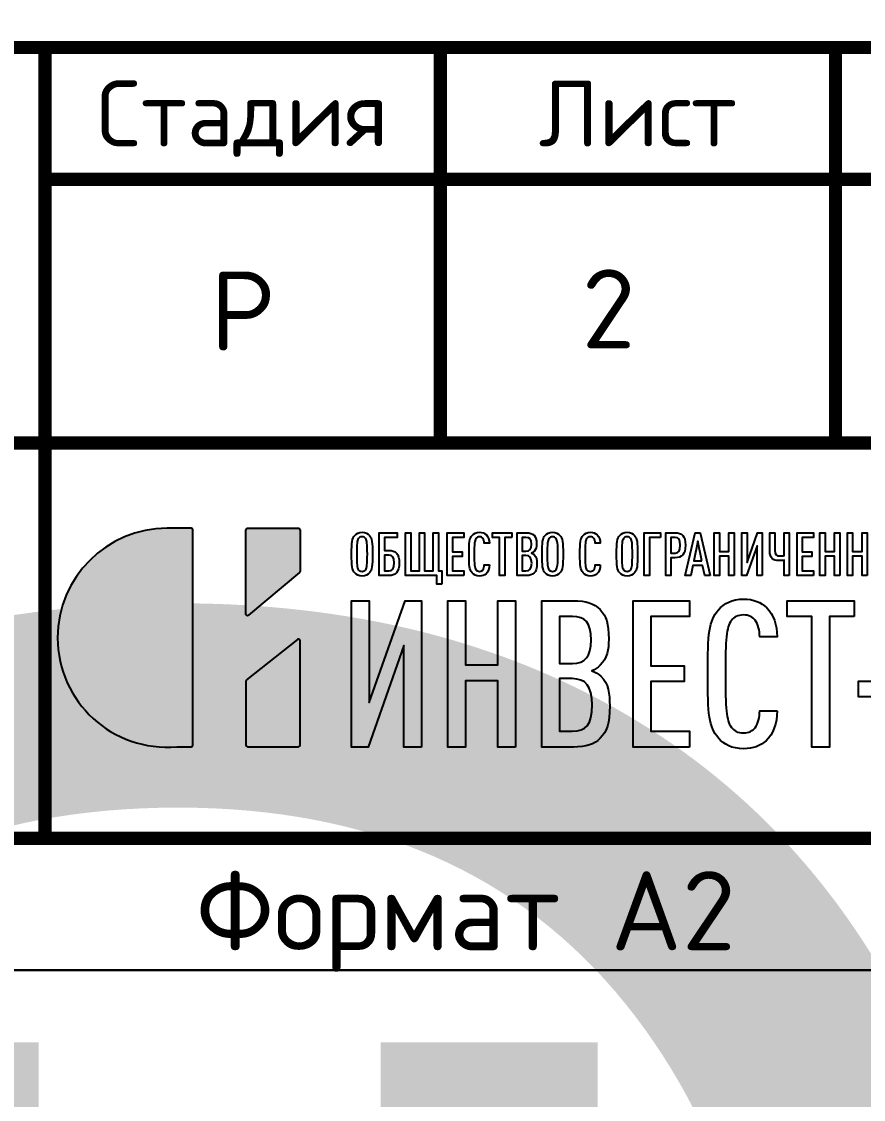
# Model space of a CAD drawing. Header units: millimetres. Extents: x -112426 to 8831, y 1218 to 38707.
# Drawn here: x 2103.83 to 2135.78, y 1396.26 to 1437.14 of the extents above; entities that cross this region are included whole.
import ezdxf
from ezdxf.enums import TextEntityAlignment as Align

# ---------------------------------------------------------------- set-up
doc = ezdxf.new("R2018")
doc.units = ezdxf.units.MM
doc.layers.add('layer 1', color=7, linetype='Continuous')
doc.layers.add('Размеры на чертеже', color=250, linetype='Continuous', lineweight=25)
doc.styles.add('-ISOCPEUR-', font='isocpeur.ttf')
doc.styles.get("Standard").update_dxf_attribs({"font": 'arial.ttf'})

# ---------------------------------------------------------------- blocks, each defined once
blk = doc.blocks.new('Лого')
h = blk.add_hatch(color=151)
h.set_gradient(color1=(158, 191, 227), color2=(46, 54, 92), tint=1, name='HEMISPHERICAL')
edge = h.paths.add_edge_path()
edge.add_spline(control_points=[(0.349, 0.4943), (-0.1909, 0.4468), (-0.6571, 0.8707), (-0.6571, 1.4146), (-0.6571, 1.4146), (-0.6571, 1.9249), (-0.2434, 2.3386), (0.2669, 2.3386), (0.2669, 2.3386), (0.2669, 2.3386), (0.4714, 2.3386), (0.4714, 2.3386), (0.4714, 2.3386), (0.4787, 2.3386), (0.4846, 2.3327), (0.4846, 2.3254), (0.4846, 2.3254), (0.4846, 2.3254), (0.4846, 0.5075), (0.4846, 0.5075), (0.4846, 0.5075), (0.4846, 0.5003), (0.4787, 0.4943), (0.4714, 0.4943), (0.4714, 0.4943), (0.4714, 0.4943), (0.3502, 0.4943), (0.3502, 0.4943), (0.3502, 0.4943), (0.3497, 0.4943), (0.3494, 0.4943), (0.349, 0.4943)], knot_values=[0, 0, 0, 0, 0.111111, 0.111111, 0.111111, 0.111121, 0.222222, 0.222222, 0.222222, 0.222232, 0.333333, 0.333333, 0.333333, 0.333344, 0.444444, 0.444444, 0.444444, 0.444455, 0.555556, 0.555556, 0.555556, 0.555566, 0.666667, 0.666667, 0.666667, 0.666677, 0.777778, 0.777778, 0.777778, 0.777788, 1, 1, 1, 1], degree=3, periodic=0)
edge = h.paths.add_edge_path()
edge.add_spline(control_points=[(0.9551, 1.604), (0.9551, 1.604), (1.3853, 1.966), (1.3853, 1.966), (1.3853, 1.966), (1.3884, 1.9686), (1.39, 1.972), (1.39, 1.9761), (1.39, 1.9761), (1.39, 1.9761), (1.39, 2.3254), (1.39, 2.3254), (1.39, 2.3254), (1.39, 2.3327), (1.3841, 2.3386), (1.3768, 2.3386), (1.3768, 2.3386), (1.3768, 2.3386), (0.9466, 2.3386), (0.9466, 2.3386), (0.9466, 2.3386), (0.9393, 2.3386), (0.9334, 2.3327), (0.9334, 2.3254), (0.9334, 2.3254), (0.9334, 2.3254), (0.9334, 1.6141), (0.9334, 1.6141), (0.9334, 1.6141), (0.9334, 1.6089), (0.9363, 1.6044), (0.941, 1.6021), (0.941, 1.6021), (0.9458, 1.5999), (0.9511, 1.6006), (0.9551, 1.604)], knot_values=[0, 0, 0, 0, 0.1, 0.1, 0.1, 0.10001, 0.2, 0.2, 0.2, 0.20001, 0.3, 0.3, 0.3, 0.30001, 0.4, 0.4, 0.4, 0.40001, 0.5, 0.5, 0.5, 0.50001, 0.6, 0.6, 0.6, 0.60001, 0.7, 0.7, 0.7, 0.70001, 0.8, 0.8, 0.8, 0.80001, 1, 1, 1, 1], degree=3, periodic=0)
edge = h.paths.add_edge_path()
edge.add_spline(control_points=[(0.9384, 1.0593), (0.9384, 1.0593), (1.3686, 1.4007), (1.3686, 1.4007), (1.3686, 1.4007), (1.3727, 1.4039), (1.3779, 1.4045), (1.3826, 1.4023), (1.3826, 1.4023), (1.3873, 1.4), (1.39, 1.3956), (1.39, 1.3904), (1.39, 1.3904), (1.39, 1.3904), (1.39, 0.5075), (1.39, 0.5075), (1.39, 0.5075), (1.39, 0.5003), (1.3841, 0.4943), (1.3768, 0.4943), (1.3768, 0.4943), (1.3768, 0.4943), (0.9466, 0.4943), (0.9466, 0.4943), (0.9466, 0.4943), (0.9393, 0.4943), (0.9334, 0.5003), (0.9334, 0.5075), (0.9334, 0.5075), (0.9334, 0.5075), (0.9334, 1.049), (0.9334, 1.049), (0.9334, 1.049), (0.9334, 1.0531), (0.9351, 1.0567), (0.9384, 1.0593)], knot_values=[0, 0, 0, 0, 0.1, 0.1, 0.1, 0.10001, 0.2, 0.2, 0.2, 0.20001, 0.3, 0.3, 0.3, 0.30001, 0.4, 0.4, 0.4, 0.40001, 0.5, 0.5, 0.5, 0.50001, 0.6, 0.6, 0.6, 0.60001, 0.7, 0.7, 0.7, 0.70001, 0.8, 0.8, 0.8, 0.80001, 1, 1, 1, 1], degree=3, periodic=0)
at = {"layer": 'layer 1', "color": 159}
for points, knots in [([(0.349, 0.4943), (-0.1909, 0.4468), (-0.6571, 0.8707), (-0.6571, 1.4146), (-0.6571, 1.4146), (-0.6571, 1.9249), (-0.2434, 2.3386), (0.2669, 2.3386), (0.2669, 2.3386), (0.2669, 2.3386), (0.4714, 2.3386), (0.4714, 2.3386), (0.4714, 2.3386), (0.4787, 2.3386), (0.4846, 2.3327), (0.4846, 2.3254), (0.4846, 2.3254), (0.4846, 2.3254), (0.4846, 0.5075), (0.4846, 0.5075), (0.4846, 0.5075), (0.4846, 0.5003), (0.4787, 0.4943), (0.4714, 0.4943), (0.4714, 0.4943), (0.4714, 0.4943), (0.3502, 0.4943), (0.3502, 0.4943), (0.3502, 0.4943), (0.3497, 0.4943), (0.3494, 0.4943), (0.349, 0.4943)], [0, 0, 0, 0, 0.111111, 0.111111, 0.111111, 0.111111, 0.222222, 0.222222, 0.222222, 0.222222, 0.333333, 0.333333, 0.333333, 0.333333, 0.444444, 0.444444, 0.444444, 0.444444, 0.555556, 0.555556, 0.555556, 0.555556, 0.666667, 0.666667, 0.666667, 0.666667, 0.777778, 0.777778, 0.777778, 0.777778, 1, 1, 1, 1]), ([(0.9551, 1.604), (0.9551, 1.604), (1.3853, 1.966), (1.3853, 1.966), (1.3853, 1.966), (1.3884, 1.9686), (1.39, 1.972), (1.39, 1.9761), (1.39, 1.9761), (1.39, 1.9761), (1.39, 2.3254), (1.39, 2.3254), (1.39, 2.3254), (1.39, 2.3327), (1.3841, 2.3386), (1.3768, 2.3386), (1.3768, 2.3386), (1.3768, 2.3386), (0.9466, 2.3386), (0.9466, 2.3386), (0.9466, 2.3386), (0.9393, 2.3386), (0.9334, 2.3327), (0.9334, 2.3254), (0.9334, 2.3254), (0.9334, 2.3254), (0.9334, 1.6141), (0.9334, 1.6141), (0.9334, 1.6141), (0.9334, 1.6089), (0.9363, 1.6044), (0.941, 1.6021), (0.941, 1.6021), (0.9458, 1.5999), (0.9511, 1.6006), (0.9551, 1.604)], [0, 0, 0, 0, 0.1, 0.1, 0.1, 0.1, 0.2, 0.2, 0.2, 0.2, 0.3, 0.3, 0.3, 0.3, 0.4, 0.4, 0.4, 0.4, 0.5, 0.5, 0.5, 0.5, 0.6, 0.6, 0.6, 0.6, 0.7, 0.7, 0.7, 0.7, 0.8, 0.8, 0.8, 0.8, 1, 1, 1, 1]), ([(2.0023, 2.1207), (2.0023, 2.2208), (1.9992, 2.2533), (1.9759, 2.2792), (1.9759, 2.2792), (1.9616, 2.2949), (1.9423, 2.3056), (1.9139, 2.3056), (1.9139, 2.3056), (1.8854, 2.3056), (1.8661, 2.2949), (1.8519, 2.2792), (1.8519, 2.2792), (1.8286, 2.2533), (1.8255, 2.2208), (1.8255, 2.1207), (1.8255, 2.1207), (1.8255, 2.0206), (1.8286, 1.9881), (1.8519, 1.9622), (1.8519, 1.9622), (1.8661, 1.9465), (1.8854, 1.9358), (1.9139, 1.9358), (1.9139, 1.9358), (1.9423, 1.9358), (1.9616, 1.9465), (1.9759, 1.9622), (1.9759, 1.9622), (1.9992, 1.9881), (2.0023, 2.0206), (2.0023, 2.1207)], [0, 0, 0, 0, 0.111111, 0.111111, 0.111111, 0.111111, 0.222222, 0.222222, 0.222222, 0.222222, 0.333333, 0.333333, 0.333333, 0.333333, 0.444444, 0.444444, 0.444444, 0.444444, 0.555556, 0.555556, 0.555556, 0.555556, 0.666667, 0.666667, 0.666667, 0.666667, 0.777778, 0.777778, 0.777778, 0.777778, 1, 1, 1, 1]), ([(2.2278, 2.046), (2.2278, 2.1263), (2.1958, 2.1522), (2.1409, 2.1522), (2.1409, 2.1522), (2.1409, 2.1522), (2.1023, 2.1522), (2.1023, 2.1522), (2.1023, 2.1522), (2.1023, 2.1522), (2.1023, 2.2624), (2.1023, 2.2624), (2.1023, 2.2624), (2.1023, 2.2624), (2.2115, 2.2624), (2.2115, 2.2624), (2.2115, 2.2624), (2.2115, 2.2624), (2.2115, 2.3015), (2.2115, 2.3015), (2.2115, 2.3015), (2.2115, 2.3015), (2.0586, 2.3015), (2.0586, 2.3015), (2.0586, 2.3015), (2.0586, 2.3015), (2.0586, 1.9399), (2.0586, 1.9399), (2.0586, 1.9399), (2.0586, 1.9399), (2.1409, 1.9399), (2.1409, 1.9399), (2.1409, 1.9399), (2.1953, 1.9399), (2.2278, 1.9663), (2.2278, 2.046)], [0, 0, 0, 0, 0.1, 0.1, 0.1, 0.1, 0.2, 0.2, 0.2, 0.2, 0.3, 0.3, 0.3, 0.3, 0.4, 0.4, 0.4, 0.4, 0.5, 0.5, 0.5, 0.5, 0.6, 0.6, 0.6, 0.6, 0.7, 0.7, 0.7, 0.7, 0.8, 0.8, 0.8, 0.8, 1, 1, 1, 1]), ([(2.5874, 1.8678), (2.5874, 1.8678), (2.5874, 1.979), (2.5874, 1.979), (2.5874, 1.979), (2.5874, 1.979), (2.5589, 1.979), (2.5589, 1.979), (2.5589, 1.979), (2.5589, 1.979), (2.5589, 2.3015), (2.5589, 2.3015), (2.5589, 2.3015), (2.5589, 2.3015), (2.5153, 2.3015), (2.5153, 2.3015), (2.5153, 2.3015), (2.5153, 2.3015), (2.5153, 1.979), (2.5153, 1.979), (2.5153, 1.979), (2.5153, 1.979), (2.4421, 1.979), (2.4421, 1.979), (2.4421, 1.979), (2.4421, 1.979), (2.4421, 2.3015), (2.4421, 2.3015), (2.4421, 2.3015), (2.4421, 2.3015), (2.3984, 2.3015), (2.3984, 2.3015), (2.3984, 2.3015), (2.3984, 2.3015), (2.3984, 1.979), (2.3984, 1.979), (2.3984, 1.979), (2.3984, 1.979), (2.3253, 1.979), (2.3253, 1.979), (2.3253, 1.979), (2.3253, 1.979), (2.3253, 2.3015), (2.3253, 2.3015), (2.3253, 2.3015), (2.3253, 2.3015), (2.2816, 2.3015), (2.2816, 2.3015), (2.2816, 2.3015), (2.2816, 2.3015), (2.2816, 1.9399), (2.2816, 1.9399), (2.2816, 1.9399), (2.2816, 1.9399), (2.5457, 1.9399), (2.5457, 1.9399), (2.5457, 1.9399), (2.5457, 1.9399), (2.5457, 1.8678), (2.5457, 1.8678), (2.5457, 1.8678), (2.5457, 1.8678), (2.5874, 1.8678), (2.5874, 1.8678)], [0, 0, 0, 0, 0.058824, 0.058824, 0.058824, 0.058824, 0.117647, 0.117647, 0.117647, 0.117647, 0.176471, 0.176471, 0.176471, 0.176471, 0.235294, 0.235294, 0.235294, 0.235294, 0.294118, 0.294118, 0.294118, 0.294118, 0.352941, 0.352941, 0.352941, 0.352941, 0.411765, 0.411765, 0.411765, 0.411765, 0.470588, 0.470588, 0.470588, 0.470588, 0.529412, 0.529412, 0.529412, 0.529412, 0.588235, 0.588235, 0.588235, 0.588235, 0.647059, 0.647059, 0.647059, 0.647059, 0.705882, 0.705882, 0.705882, 0.705882, 0.764706, 0.764706, 0.764706, 0.764706, 0.823529, 0.823529, 0.823529, 0.823529, 0.882353, 0.882353, 0.882353, 0.882353, 1, 1, 1, 1]), ([(2.7733, 1.9399), (2.7733, 1.9399), (2.7733, 1.979), (2.7733, 1.979), (2.7733, 1.979), (2.7733, 1.979), (2.6773, 1.979), (2.6773, 1.979), (2.6773, 1.979), (2.6773, 1.979), (2.6773, 2.1019), (2.6773, 2.1019), (2.6773, 2.1019), (2.6773, 2.1019), (2.7601, 2.1019), (2.7601, 2.1019), (2.7601, 2.1019), (2.7601, 2.1019), (2.7601, 2.141), (2.7601, 2.141), (2.7601, 2.141), (2.7601, 2.141), (2.6773, 2.141), (2.6773, 2.141), (2.6773, 2.141), (2.6773, 2.141), (2.6773, 2.2624), (2.6773, 2.2624), (2.6773, 2.2624), (2.6773, 2.2624), (2.7733, 2.2624), (2.7733, 2.2624), (2.7733, 2.2624), (2.7733, 2.2624), (2.7733, 2.3015), (2.7733, 2.3015), (2.7733, 2.3015), (2.7733, 2.3015), (2.6336, 2.3015), (2.6336, 2.3015), (2.6336, 2.3015), (2.6336, 2.3015), (2.6336, 1.9399), (2.6336, 1.9399), (2.6336, 1.9399), (2.6336, 1.9399), (2.7733, 1.9399), (2.7733, 1.9399)], [0, 0, 0, 0, 0.076923, 0.076923, 0.076923, 0.076923, 0.153846, 0.153846, 0.153846, 0.153846, 0.230769, 0.230769, 0.230769, 0.230769, 0.307692, 0.307692, 0.307692, 0.307692, 0.384615, 0.384615, 0.384615, 0.384615, 0.461538, 0.461538, 0.461538, 0.461538, 0.538462, 0.538462, 0.538462, 0.538462, 0.615385, 0.615385, 0.615385, 0.615385, 0.692308, 0.692308, 0.692308, 0.692308, 0.769231, 0.769231, 0.769231, 0.769231, 0.846154, 0.846154, 0.846154, 0.846154, 1, 1, 1, 1]), ([(2.9897, 2.0293), (2.9897, 2.0293), (2.9465, 2.0293), (2.9465, 2.0293), (2.9465, 2.0293), (2.946, 2.014), (2.9429, 1.9983), (2.9348, 1.9876), (2.9348, 1.9876), (2.9292, 1.9805), (2.9201, 1.9749), (2.9064, 1.9749), (2.9064, 1.9749), (2.8921, 1.9749), (2.8825, 1.9805), (2.8764, 1.9886), (2.8764, 1.9886), (2.8637, 2.0059), (2.8617, 2.0349), (2.8617, 2.1207), (2.8617, 2.1207), (2.8617, 2.2065), (2.8637, 2.2355), (2.8764, 2.2528), (2.8764, 2.2528), (2.8825, 2.2609), (2.8921, 2.2665), (2.9064, 2.2665), (2.9064, 2.2665), (2.9201, 2.2665), (2.9292, 2.2609), (2.9348, 2.2538), (2.9348, 2.2538), (2.9434, 2.2431), (2.946, 2.2279), (2.9465, 2.2126), (2.9465, 2.2126), (2.9465, 2.2126), (2.9897, 2.2126), (2.9897, 2.2126), (2.9897, 2.2126), (2.9891, 2.2421), (2.9805, 2.268), (2.9638, 2.2843), (2.9638, 2.2843), (2.9495, 2.298), (2.9318, 2.3056), (2.9064, 2.3056), (2.9064, 2.3056), (2.8779, 2.3056), (2.8581, 2.2949), (2.8444, 2.2792), (2.8444, 2.2792), (2.8205, 2.2517), (2.818, 2.2208), (2.818, 2.1207), (2.818, 2.1207), (2.818, 2.0206), (2.8205, 1.9897), (2.8444, 1.9622), (2.8444, 1.9622), (2.8581, 1.9465), (2.8779, 1.9358), (2.9064, 1.9358), (2.9064, 1.9358), (2.9302, 1.9358), (2.948, 1.9429), (2.9622, 1.9556), (2.9622, 1.9556), (2.98, 1.9719), (2.9891, 1.9988), (2.9897, 2.0293)], [0, 0, 0, 0, 0.052632, 0.052632, 0.052632, 0.052632, 0.105263, 0.105263, 0.105263, 0.105263, 0.157895, 0.157895, 0.157895, 0.157895, 0.210526, 0.210526, 0.210526, 0.210526, 0.263158, 0.263158, 0.263158, 0.263158, 0.315789, 0.315789, 0.315789, 0.315789, 0.368421, 0.368421, 0.368421, 0.368421, 0.421053, 0.421053, 0.421053, 0.421053, 0.473684, 0.473684, 0.473684, 0.473684, 0.526316, 0.526316, 0.526316, 0.526316, 0.578947, 0.578947, 0.578947, 0.578947, 0.631579, 0.631579, 0.631579, 0.631579, 0.684211, 0.684211, 0.684211, 0.684211, 0.736842, 0.736842, 0.736842, 0.736842, 0.789474, 0.789474, 0.789474, 0.789474, 0.842105, 0.842105, 0.842105, 0.842105, 0.894737, 0.894737, 0.894737, 0.894737, 1, 1, 1, 1]), ([(3.1796, 2.2624), (3.1796, 2.2624), (3.1796, 2.3015), (3.1796, 2.3015), (3.1796, 2.3015), (3.1796, 2.3015), (3.0145, 2.3015), (3.0145, 2.3015), (3.0145, 2.3015), (3.0145, 2.3015), (3.0145, 2.2624), (3.0145, 2.2624), (3.0145, 2.2624), (3.0145, 2.2624), (3.0755, 2.2624), (3.0755, 2.2624), (3.0755, 2.2624), (3.0755, 2.2624), (3.0755, 1.9399), (3.0755, 1.9399), (3.0755, 1.9399), (3.0755, 1.9399), (3.1192, 1.9399), (3.1192, 1.9399), (3.1192, 1.9399), (3.1192, 1.9399), (3.1192, 2.2624), (3.1192, 2.2624), (3.1192, 2.2624), (3.1192, 2.2624), (3.1796, 2.2624), (3.1796, 2.2624)], [0, 0, 0, 0, 0.111111, 0.111111, 0.111111, 0.111111, 0.222222, 0.222222, 0.222222, 0.222222, 0.333333, 0.333333, 0.333333, 0.333333, 0.444444, 0.444444, 0.444444, 0.444444, 0.555556, 0.555556, 0.555556, 0.555556, 0.666667, 0.666667, 0.666667, 0.666667, 0.777778, 0.777778, 0.777778, 0.777778, 1, 1, 1, 1]), ([(3.3904, 2.0415), (3.3904, 2.0725), (3.3874, 2.0968), (3.3686, 2.1151), (3.3686, 2.1151), (3.3625, 2.1207), (3.3543, 2.1258), (3.3462, 2.1283), (3.3462, 2.1283), (3.3533, 2.1314), (3.3604, 2.1359), (3.3665, 2.142), (3.3665, 2.142), (3.3843, 2.1593), (3.3879, 2.1806), (3.3879, 2.2065), (3.3879, 2.2065), (3.3879, 2.2457), (3.3823, 2.2634), (3.3665, 2.2797), (3.3665, 2.2797), (3.3518, 2.2949), (3.3325, 2.3015), (3.3005, 2.3015), (3.3005, 2.3015), (3.3005, 2.3015), (3.2228, 2.3015), (3.2228, 2.3015), (3.2228, 2.3015), (3.2228, 2.3015), (3.2228, 1.9399), (3.2228, 1.9399), (3.2228, 1.9399), (3.2228, 1.9399), (3.3005, 1.9399), (3.3005, 1.9399), (3.3005, 1.9399), (3.3325, 1.9399), (3.3523, 1.9465), (3.367, 1.9617), (3.367, 1.9617), (3.3833, 1.9785), (3.3904, 1.9978), (3.3904, 2.0415)], [0, 0, 0, 0, 0.083333, 0.083333, 0.083333, 0.083333, 0.166667, 0.166667, 0.166667, 0.166667, 0.25, 0.25, 0.25, 0.25, 0.333333, 0.333333, 0.333333, 0.333333, 0.416667, 0.416667, 0.416667, 0.416667, 0.5, 0.5, 0.5, 0.5, 0.583333, 0.583333, 0.583333, 0.583333, 0.666667, 0.666667, 0.666667, 0.666667, 0.75, 0.75, 0.75, 0.75, 0.833333, 0.833333, 0.833333, 0.833333, 1, 1, 1, 1]), ([(3.6114, 2.1207), (3.6114, 2.2208), (3.6083, 2.2533), (3.5849, 2.2792), (3.5849, 2.2792), (3.5707, 2.2949), (3.5514, 2.3056), (3.523, 2.3056), (3.523, 2.3056), (3.4945, 2.3056), (3.4752, 2.2949), (3.461, 2.2792), (3.461, 2.2792), (3.4376, 2.2533), (3.4346, 2.2208), (3.4346, 2.1207), (3.4346, 2.1207), (3.4346, 2.0206), (3.4376, 1.9881), (3.461, 1.9622), (3.461, 1.9622), (3.4752, 1.9465), (3.4945, 1.9358), (3.523, 1.9358), (3.523, 1.9358), (3.5514, 1.9358), (3.5707, 1.9465), (3.5849, 1.9622), (3.5849, 1.9622), (3.6083, 1.9881), (3.6114, 2.0206), (3.6114, 2.1207)], [0, 0, 0, 0, 0.111111, 0.111111, 0.111111, 0.111111, 0.222222, 0.222222, 0.222222, 0.222222, 0.333333, 0.333333, 0.333333, 0.333333, 0.444444, 0.444444, 0.444444, 0.444444, 0.555556, 0.555556, 0.555556, 0.555556, 0.666667, 0.666667, 0.666667, 0.666667, 0.777778, 0.777778, 0.777778, 0.777778, 1, 1, 1, 1]), ([(3.9258, 2.0293), (3.9258, 2.0293), (3.8826, 2.0293), (3.8826, 2.0293), (3.8826, 2.0293), (3.8821, 2.014), (3.879, 1.9983), (3.8709, 1.9876), (3.8709, 1.9876), (3.8653, 1.9805), (3.8562, 1.9749), (3.8425, 1.9749), (3.8425, 1.9749), (3.8282, 1.9749), (3.8186, 1.9805), (3.8125, 1.9886), (3.8125, 1.9886), (3.7998, 2.0059), (3.7978, 2.0349), (3.7978, 2.1207), (3.7978, 2.1207), (3.7978, 2.2065), (3.7998, 2.2355), (3.8125, 2.2528), (3.8125, 2.2528), (3.8186, 2.2609), (3.8282, 2.2665), (3.8425, 2.2665), (3.8425, 2.2665), (3.8562, 2.2665), (3.8653, 2.2609), (3.8709, 2.2538), (3.8709, 2.2538), (3.8795, 2.2431), (3.8821, 2.2279), (3.8826, 2.2126), (3.8826, 2.2126), (3.8826, 2.2126), (3.9258, 2.2126), (3.9258, 2.2126), (3.9258, 2.2126), (3.9252, 2.2421), (3.9166, 2.268), (3.8999, 2.2843), (3.8999, 2.2843), (3.8856, 2.298), (3.8679, 2.3056), (3.8425, 2.3056), (3.8425, 2.3056), (3.814, 2.3056), (3.7942, 2.2949), (3.7805, 2.2792), (3.7805, 2.2792), (3.7566, 2.2517), (3.7541, 2.2208), (3.7541, 2.1207), (3.7541, 2.1207), (3.7541, 2.0206), (3.7566, 1.9897), (3.7805, 1.9622), (3.7805, 1.9622), (3.7942, 1.9465), (3.814, 1.9358), (3.8425, 1.9358), (3.8425, 1.9358), (3.8663, 1.9358), (3.8841, 1.9429), (3.8983, 1.9556), (3.8983, 1.9556), (3.9161, 1.9719), (3.9252, 1.9988), (3.9258, 2.0293)], [0, 0, 0, 0, 0.052632, 0.052632, 0.052632, 0.052632, 0.105263, 0.105263, 0.105263, 0.105263, 0.157895, 0.157895, 0.157895, 0.157895, 0.210526, 0.210526, 0.210526, 0.210526, 0.263158, 0.263158, 0.263158, 0.263158, 0.315789, 0.315789, 0.315789, 0.315789, 0.368421, 0.368421, 0.368421, 0.368421, 0.421053, 0.421053, 0.421053, 0.421053, 0.473684, 0.473684, 0.473684, 0.473684, 0.526316, 0.526316, 0.526316, 0.526316, 0.578947, 0.578947, 0.578947, 0.578947, 0.631579, 0.631579, 0.631579, 0.631579, 0.684211, 0.684211, 0.684211, 0.684211, 0.736842, 0.736842, 0.736842, 0.736842, 0.789474, 0.789474, 0.789474, 0.789474, 0.842105, 0.842105, 0.842105, 0.842105, 0.894737, 0.894737, 0.894737, 0.894737, 1, 1, 1, 1]), ([(4.2407, 2.1207), (4.2407, 2.2208), (4.2376, 2.2533), (4.2143, 2.2792), (4.2143, 2.2792), (4.2, 2.2949), (4.1807, 2.3056), (4.1523, 2.3056), (4.1523, 2.3056), (4.1238, 2.3056), (4.1045, 2.2949), (4.0903, 2.2792), (4.0903, 2.2792), (4.067, 2.2533), (4.0639, 2.2208), (4.0639, 2.1207), (4.0639, 2.1207), (4.0639, 2.0206), (4.067, 1.9881), (4.0903, 1.9622), (4.0903, 1.9622), (4.1045, 1.9465), (4.1238, 1.9358), (4.1523, 1.9358), (4.1523, 1.9358), (4.1807, 1.9358), (4.2, 1.9465), (4.2143, 1.9622), (4.2143, 1.9622), (4.2376, 1.9881), (4.2407, 2.0206), (4.2407, 2.1207)], [0, 0, 0, 0, 0.111111, 0.111111, 0.111111, 0.111111, 0.222222, 0.222222, 0.222222, 0.222222, 0.333333, 0.333333, 0.333333, 0.333333, 0.444444, 0.444444, 0.444444, 0.444444, 0.555556, 0.555556, 0.555556, 0.555556, 0.666667, 0.666667, 0.666667, 0.666667, 0.777778, 0.777778, 0.777778, 0.777778, 1, 1, 1, 1]), ([(4.4337, 2.2624), (4.4337, 2.2624), (4.4337, 2.3015), (4.4337, 2.3015), (4.4337, 2.3015), (4.4337, 2.3015), (4.297, 2.3015), (4.297, 2.3015), (4.297, 2.3015), (4.297, 2.3015), (4.297, 1.9399), (4.297, 1.9399), (4.297, 1.9399), (4.297, 1.9399), (4.3407, 1.9399), (4.3407, 1.9399), (4.3407, 1.9399), (4.3407, 1.9399), (4.3407, 2.2624), (4.3407, 2.2624), (4.3407, 2.2624), (4.3407, 2.2624), (4.4337, 2.2624), (4.4337, 2.2624)], [0, 0, 0, 0, 0.142857, 0.142857, 0.142857, 0.142857, 0.285714, 0.285714, 0.285714, 0.285714, 0.428571, 0.428571, 0.428571, 0.428571, 0.571429, 0.571429, 0.571429, 0.571429, 0.714286, 0.714286, 0.714286, 0.714286, 1, 1, 1, 1]), ([(4.6455, 2.1959), (4.6455, 2.2761), (4.6145, 2.3015), (4.5596, 2.3015), (4.5596, 2.3015), (4.5596, 2.3015), (4.4784, 2.3015), (4.4784, 2.3015), (4.4784, 2.3015), (4.4784, 2.3015), (4.4784, 1.9399), (4.4784, 1.9399), (4.4784, 1.9399), (4.4784, 1.9399), (4.522, 1.9399), (4.522, 1.9399), (4.522, 1.9399), (4.522, 1.9399), (4.522, 2.0907), (4.522, 2.0907), (4.522, 2.0907), (4.522, 2.0907), (4.5596, 2.0907), (4.5596, 2.0907), (4.5596, 2.0907), (4.6135, 2.0907), (4.6455, 2.1166), (4.6455, 2.1959)], [0, 0, 0, 0, 0.125, 0.125, 0.125, 0.125, 0.25, 0.25, 0.25, 0.25, 0.375, 0.375, 0.375, 0.375, 0.5, 0.5, 0.5, 0.5, 0.625, 0.625, 0.625, 0.625, 0.75, 0.75, 0.75, 0.75, 1, 1, 1, 1]), ([(4.8542, 1.9399), (4.8542, 1.9399), (4.7704, 2.3015), (4.7704, 2.3015), (4.7704, 2.3015), (4.7704, 2.3015), (4.7283, 2.3015), (4.7283, 2.3015), (4.7283, 2.3015), (4.7283, 2.3015), (4.6439, 1.9399), (4.6439, 1.9399), (4.6439, 1.9399), (4.6439, 1.9399), (4.6897, 1.9399), (4.6897, 1.9399), (4.6897, 1.9399), (4.6897, 1.9399), (4.7069, 2.0252), (4.7069, 2.0252), (4.7069, 2.0252), (4.7069, 2.0252), (4.7907, 2.0252), (4.7907, 2.0252), (4.7907, 2.0252), (4.7907, 2.0252), (4.808, 1.9399), (4.808, 1.9399), (4.808, 1.9399), (4.808, 1.9399), (4.8542, 1.9399), (4.8542, 1.9399)], [0, 0, 0, 0, 0.111111, 0.111111, 0.111111, 0.111111, 0.222222, 0.222222, 0.222222, 0.222222, 0.333333, 0.333333, 0.333333, 0.333333, 0.444444, 0.444444, 0.444444, 0.444444, 0.555556, 0.555556, 0.555556, 0.555556, 0.666667, 0.666667, 0.666667, 0.666667, 0.777778, 0.777778, 0.777778, 0.777778, 1, 1, 1, 1]), ([(5.0569, 1.9399), (5.0569, 1.9399), (5.0569, 2.3015), (5.0569, 2.3015), (5.0569, 2.3015), (5.0569, 2.3015), (5.0132, 2.3015), (5.0132, 2.3015), (5.0132, 2.3015), (5.0132, 2.3015), (5.0132, 2.1436), (5.0132, 2.1436), (5.0132, 2.1436), (5.0132, 2.1436), (4.933, 2.1436), (4.933, 2.1436), (4.933, 2.1436), (4.933, 2.1436), (4.933, 2.3015), (4.933, 2.3015), (4.933, 2.3015), (4.933, 2.3015), (4.8893, 2.3015), (4.8893, 2.3015), (4.8893, 2.3015), (4.8893, 2.3015), (4.8893, 1.9399), (4.8893, 1.9399), (4.8893, 1.9399), (4.8893, 1.9399), (4.933, 1.9399), (4.933, 1.9399), (4.933, 1.9399), (4.933, 1.9399), (4.933, 2.1039), (4.933, 2.1039), (4.933, 2.1039), (4.933, 2.1039), (5.0132, 2.1039), (5.0132, 2.1039), (5.0132, 2.1039), (5.0132, 2.1039), (5.0132, 1.9399), (5.0132, 1.9399), (5.0132, 1.9399), (5.0132, 1.9399), (5.0569, 1.9399), (5.0569, 1.9399)], [0, 0, 0, 0, 0.076923, 0.076923, 0.076923, 0.076923, 0.153846, 0.153846, 0.153846, 0.153846, 0.230769, 0.230769, 0.230769, 0.230769, 0.307692, 0.307692, 0.307692, 0.307692, 0.384615, 0.384615, 0.384615, 0.384615, 0.461538, 0.461538, 0.461538, 0.461538, 0.538462, 0.538462, 0.538462, 0.538462, 0.615385, 0.615385, 0.615385, 0.615385, 0.692308, 0.692308, 0.692308, 0.692308, 0.769231, 0.769231, 0.769231, 0.769231, 0.846154, 0.846154, 0.846154, 0.846154, 1, 1, 1, 1]), ([(5.2946, 1.9399), (5.2946, 1.9399), (5.2946, 2.3015), (5.2946, 2.3015), (5.2946, 2.3015), (5.2946, 2.3015), (5.2545, 2.3015), (5.2545, 2.3015), (5.2545, 2.3015), (5.2545, 2.3015), (5.1656, 2.0501), (5.1656, 2.0501), (5.1656, 2.0501), (5.1656, 2.0501), (5.1656, 2.3015), (5.1656, 2.3015), (5.1656, 2.3015), (5.1656, 2.3015), (5.1219, 2.3015), (5.1219, 2.3015), (5.1219, 2.3015), (5.1219, 2.3015), (5.1219, 1.9399), (5.1219, 1.9399), (5.1219, 1.9399), (5.1219, 1.9399), (5.1625, 1.9399), (5.1625, 1.9399), (5.1625, 1.9399), (5.1625, 1.9399), (5.2509, 2.1908), (5.2509, 2.1908), (5.2509, 2.1908), (5.2509, 2.1908), (5.2509, 1.9399), (5.2509, 1.9399), (5.2509, 1.9399), (5.2509, 1.9399), (5.2946, 1.9399), (5.2946, 1.9399)], [0, 0, 0, 0, 0.090909, 0.090909, 0.090909, 0.090909, 0.181818, 0.181818, 0.181818, 0.181818, 0.272727, 0.272727, 0.272727, 0.272727, 0.363636, 0.363636, 0.363636, 0.363636, 0.454545, 0.454545, 0.454545, 0.454545, 0.545455, 0.545455, 0.545455, 0.545455, 0.636364, 0.636364, 0.636364, 0.636364, 0.727273, 0.727273, 0.727273, 0.727273, 0.818182, 0.818182, 0.818182, 0.818182, 1, 1, 1, 1]), ([(5.5227, 1.9399), (5.5227, 1.9399), (5.5227, 2.3015), (5.5227, 2.3015), (5.5227, 2.3015), (5.5227, 2.3015), (5.479, 2.3015), (5.479, 2.3015), (5.479, 2.3015), (5.479, 2.3015), (5.479, 2.1085), (5.479, 2.1085), (5.479, 2.1085), (5.4658, 2.1065), (5.4546, 2.1055), (5.4404, 2.1055), (5.4404, 2.1055), (5.4165, 2.1055), (5.4013, 2.1141), (5.4013, 2.1532), (5.4013, 2.1532), (5.4013, 2.1532), (5.4013, 2.3015), (5.4013, 2.3015), (5.4013, 2.3015), (5.4013, 2.3015), (5.3576, 2.3015), (5.3576, 2.3015), (5.3576, 2.3015), (5.3576, 2.3015), (5.3576, 2.1486), (5.3576, 2.1486), (5.3576, 2.1486), (5.3576, 2.0867), (5.384, 2.0664), (5.4338, 2.0664), (5.4338, 2.0664), (5.4485, 2.0664), (5.4627, 2.0674), (5.479, 2.0699), (5.479, 2.0699), (5.479, 2.0699), (5.479, 1.9399), (5.479, 1.9399), (5.479, 1.9399), (5.479, 1.9399), (5.5227, 1.9399), (5.5227, 1.9399)], [0, 0, 0, 0, 0.076923, 0.076923, 0.076923, 0.076923, 0.153846, 0.153846, 0.153846, 0.153846, 0.230769, 0.230769, 0.230769, 0.230769, 0.307692, 0.307692, 0.307692, 0.307692, 0.384615, 0.384615, 0.384615, 0.384615, 0.461538, 0.461538, 0.461538, 0.461538, 0.538462, 0.538462, 0.538462, 0.538462, 0.615385, 0.615385, 0.615385, 0.615385, 0.692308, 0.692308, 0.692308, 0.692308, 0.769231, 0.769231, 0.769231, 0.769231, 0.846154, 0.846154, 0.846154, 0.846154, 1, 1, 1, 1]), ([(5.7273, 1.9399), (5.7273, 1.9399), (5.7273, 1.979), (5.7273, 1.979), (5.7273, 1.979), (5.7273, 1.979), (5.6314, 1.979), (5.6314, 1.979), (5.6314, 1.979), (5.6314, 1.979), (5.6314, 2.1019), (5.6314, 2.1019), (5.6314, 2.1019), (5.6314, 2.1019), (5.7141, 2.1019), (5.7141, 2.1019), (5.7141, 2.1019), (5.7141, 2.1019), (5.7141, 2.141), (5.7141, 2.141), (5.7141, 2.141), (5.7141, 2.141), (5.6314, 2.141), (5.6314, 2.141), (5.6314, 2.141), (5.6314, 2.141), (5.6314, 2.2624), (5.6314, 2.2624), (5.6314, 2.2624), (5.6314, 2.2624), (5.7273, 2.2624), (5.7273, 2.2624), (5.7273, 2.2624), (5.7273, 2.2624), (5.7273, 2.3015), (5.7273, 2.3015), (5.7273, 2.3015), (5.7273, 2.3015), (5.5877, 2.3015), (5.5877, 2.3015), (5.5877, 2.3015), (5.5877, 2.3015), (5.5877, 1.9399), (5.5877, 1.9399), (5.5877, 1.9399), (5.5877, 1.9399), (5.7273, 1.9399), (5.7273, 1.9399)], [0, 0, 0, 0, 0.076923, 0.076923, 0.076923, 0.076923, 0.153846, 0.153846, 0.153846, 0.153846, 0.230769, 0.230769, 0.230769, 0.230769, 0.307692, 0.307692, 0.307692, 0.307692, 0.384615, 0.384615, 0.384615, 0.384615, 0.461538, 0.461538, 0.461538, 0.461538, 0.538462, 0.538462, 0.538462, 0.538462, 0.615385, 0.615385, 0.615385, 0.615385, 0.692308, 0.692308, 0.692308, 0.692308, 0.769231, 0.769231, 0.769231, 0.769231, 0.846154, 0.846154, 0.846154, 0.846154, 1, 1, 1, 1]), ([(5.9483, 1.9399), (5.9483, 1.9399), (5.9483, 2.3015), (5.9483, 2.3015), (5.9483, 2.3015), (5.9483, 2.3015), (5.9046, 2.3015), (5.9046, 2.3015), (5.9046, 2.3015), (5.9046, 2.3015), (5.9046, 2.1436), (5.9046, 2.1436), (5.9046, 2.1436), (5.9046, 2.1436), (5.8244, 2.1436), (5.8244, 2.1436), (5.8244, 2.1436), (5.8244, 2.1436), (5.8244, 2.3015), (5.8244, 2.3015), (5.8244, 2.3015), (5.8244, 2.3015), (5.7807, 2.3015), (5.7807, 2.3015), (5.7807, 2.3015), (5.7807, 2.3015), (5.7807, 1.9399), (5.7807, 1.9399), (5.7807, 1.9399), (5.7807, 1.9399), (5.8244, 1.9399), (5.8244, 1.9399), (5.8244, 1.9399), (5.8244, 1.9399), (5.8244, 2.1039), (5.8244, 2.1039), (5.8244, 2.1039), (5.8244, 2.1039), (5.9046, 2.1039), (5.9046, 2.1039), (5.9046, 2.1039), (5.9046, 2.1039), (5.9046, 1.9399), (5.9046, 1.9399), (5.9046, 1.9399), (5.9046, 1.9399), (5.9483, 1.9399), (5.9483, 1.9399)], [0, 0, 0, 0, 0.076923, 0.076923, 0.076923, 0.076923, 0.153846, 0.153846, 0.153846, 0.153846, 0.230769, 0.230769, 0.230769, 0.230769, 0.307692, 0.307692, 0.307692, 0.307692, 0.384615, 0.384615, 0.384615, 0.384615, 0.461538, 0.461538, 0.461538, 0.461538, 0.538462, 0.538462, 0.538462, 0.538462, 0.615385, 0.615385, 0.615385, 0.615385, 0.692308, 0.692308, 0.692308, 0.692308, 0.769231, 0.769231, 0.769231, 0.769231, 0.846154, 0.846154, 0.846154, 0.846154, 1, 1, 1, 1]), ([(6.1809, 1.9399), (6.1809, 1.9399), (6.1809, 2.3015), (6.1809, 2.3015), (6.1809, 2.3015), (6.1809, 2.3015), (6.1372, 2.3015), (6.1372, 2.3015), (6.1372, 2.3015), (6.1372, 2.3015), (6.1372, 2.1436), (6.1372, 2.1436), (6.1372, 2.1436), (6.1372, 2.1436), (6.057, 2.1436), (6.057, 2.1436), (6.057, 2.1436), (6.057, 2.1436), (6.057, 2.3015), (6.057, 2.3015), (6.057, 2.3015), (6.057, 2.3015), (6.0133, 2.3015), (6.0133, 2.3015), (6.0133, 2.3015), (6.0133, 2.3015), (6.0133, 1.9399), (6.0133, 1.9399), (6.0133, 1.9399), (6.0133, 1.9399), (6.057, 1.9399), (6.057, 1.9399), (6.057, 1.9399), (6.057, 1.9399), (6.057, 2.1039), (6.057, 2.1039), (6.057, 2.1039), (6.057, 2.1039), (6.1372, 2.1039), (6.1372, 2.1039), (6.1372, 2.1039), (6.1372, 2.1039), (6.1372, 1.9399), (6.1372, 1.9399), (6.1372, 1.9399), (6.1372, 1.9399), (6.1809, 1.9399), (6.1809, 1.9399)], [0, 0, 0, 0, 0.076923, 0.076923, 0.076923, 0.076923, 0.153846, 0.153846, 0.153846, 0.153846, 0.230769, 0.230769, 0.230769, 0.230769, 0.307692, 0.307692, 0.307692, 0.307692, 0.384615, 0.384615, 0.384615, 0.384615, 0.461538, 0.461538, 0.461538, 0.461538, 0.538462, 0.538462, 0.538462, 0.538462, 0.615385, 0.615385, 0.615385, 0.615385, 0.692308, 0.692308, 0.692308, 0.692308, 0.769231, 0.769231, 0.769231, 0.769231, 0.846154, 0.846154, 0.846154, 0.846154, 1, 1, 1, 1]), ([(1.9586, 2.1207), (1.9586, 2.0349), (1.956, 2.0059), (1.9433, 1.9886), (1.9433, 1.9886), (1.9372, 1.9805), (1.9281, 1.9749), (1.9139, 1.9749), (1.9139, 1.9749), (1.8997, 1.9749), (1.89, 1.9805), (1.8839, 1.9886), (1.8839, 1.9886), (1.8712, 2.0059), (1.8692, 2.0349), (1.8692, 2.1207), (1.8692, 2.1207), (1.8692, 2.2065), (1.8712, 2.2355), (1.8839, 2.2528), (1.8839, 2.2528), (1.89, 2.2609), (1.8997, 2.2665), (1.9139, 2.2665), (1.9139, 2.2665), (1.9281, 2.2665), (1.9372, 2.2609), (1.9433, 2.2528), (1.9433, 2.2528), (1.956, 2.2355), (1.9586, 2.2065), (1.9586, 2.1207)], [0, 0, 0, 0, 0.111111, 0.111111, 0.111111, 0.111111, 0.222222, 0.222222, 0.222222, 0.222222, 0.333333, 0.333333, 0.333333, 0.333333, 0.444444, 0.444444, 0.444444, 0.444444, 0.555556, 0.555556, 0.555556, 0.555556, 0.666667, 0.666667, 0.666667, 0.666667, 0.777778, 0.777778, 0.777778, 0.777778, 1, 1, 1, 1]), ([(3.3442, 2.2045), (3.3442, 2.1634), (3.3295, 2.1466), (3.2985, 2.1466), (3.2985, 2.1466), (3.2985, 2.1466), (3.2665, 2.1466), (3.2665, 2.1466), (3.2665, 2.1466), (3.2665, 2.1466), (3.2665, 2.2624), (3.2665, 2.2624), (3.2665, 2.2624), (3.2665, 2.2624), (3.2985, 2.2624), (3.2985, 2.2624), (3.2985, 2.2624), (3.33, 2.2624), (3.3442, 2.2482), (3.3442, 2.2045)], [0, 0, 0, 0, 0.166667, 0.166667, 0.166667, 0.166667, 0.333333, 0.333333, 0.333333, 0.333333, 0.5, 0.5, 0.5, 0.5, 0.666667, 0.666667, 0.666667, 0.666667, 1, 1, 1, 1]), ([(3.5677, 2.1207), (3.5677, 2.0349), (3.5651, 2.0059), (3.5524, 1.9886), (3.5524, 1.9886), (3.5463, 1.9805), (3.5372, 1.9749), (3.523, 1.9749), (3.523, 1.9749), (3.5088, 1.9749), (3.4991, 1.9805), (3.493, 1.9886), (3.493, 1.9886), (3.4803, 2.0059), (3.4783, 2.0349), (3.4783, 2.1207), (3.4783, 2.1207), (3.4783, 2.2065), (3.4803, 2.2355), (3.493, 2.2528), (3.493, 2.2528), (3.4991, 2.2609), (3.5088, 2.2665), (3.523, 2.2665), (3.523, 2.2665), (3.5372, 2.2665), (3.5463, 2.2609), (3.5524, 2.2528), (3.5524, 2.2528), (3.5651, 2.2355), (3.5677, 2.2065), (3.5677, 2.1207)], [0, 0, 0, 0, 0.111111, 0.111111, 0.111111, 0.111111, 0.222222, 0.222222, 0.222222, 0.222222, 0.333333, 0.333333, 0.333333, 0.333333, 0.444444, 0.444444, 0.444444, 0.444444, 0.555556, 0.555556, 0.555556, 0.555556, 0.666667, 0.666667, 0.666667, 0.666667, 0.777778, 0.777778, 0.777778, 0.777778, 1, 1, 1, 1]), ([(4.197, 2.1207), (4.197, 2.0349), (4.1944, 2.0059), (4.1817, 1.9886), (4.1817, 1.9886), (4.1756, 1.9805), (4.1665, 1.9749), (4.1523, 1.9749), (4.1523, 1.9749), (4.1381, 1.9749), (4.1284, 1.9805), (4.1223, 1.9886), (4.1223, 1.9886), (4.1096, 2.0059), (4.1076, 2.0349), (4.1076, 2.1207), (4.1076, 2.1207), (4.1076, 2.2065), (4.1096, 2.2355), (4.1223, 2.2528), (4.1223, 2.2528), (4.1284, 2.2609), (4.1381, 2.2665), (4.1523, 2.2665), (4.1523, 2.2665), (4.1665, 2.2665), (4.1756, 2.2609), (4.1817, 2.2528), (4.1817, 2.2528), (4.1944, 2.2355), (4.197, 2.2065), (4.197, 2.1207)], [0, 0, 0, 0, 0.111111, 0.111111, 0.111111, 0.111111, 0.222222, 0.222222, 0.222222, 0.222222, 0.333333, 0.333333, 0.333333, 0.333333, 0.444444, 0.444444, 0.444444, 0.444444, 0.555556, 0.555556, 0.555556, 0.555556, 0.666667, 0.666667, 0.666667, 0.666667, 0.777778, 0.777778, 0.777778, 0.777778, 1, 1, 1, 1]), ([(4.6018, 2.1959), (4.6018, 2.1476), (4.5876, 2.1298), (4.5581, 2.1298), (4.5581, 2.1298), (4.5581, 2.1298), (4.522, 2.1298), (4.522, 2.1298), (4.522, 2.1298), (4.522, 2.1298), (4.522, 2.2624), (4.522, 2.2624), (4.522, 2.2624), (4.522, 2.2624), (4.5581, 2.2624), (4.5581, 2.2624), (4.5581, 2.2624), (4.5876, 2.2624), (4.6018, 2.2446), (4.6018, 2.1959)], [0, 0, 0, 0, 0.166667, 0.166667, 0.166667, 0.166667, 0.333333, 0.333333, 0.333333, 0.333333, 0.5, 0.5, 0.5, 0.5, 0.666667, 0.666667, 0.666667, 0.666667, 1, 1, 1, 1]), ([(4.7826, 2.0643), (4.7826, 2.0643), (4.7151, 2.0643), (4.7151, 2.0643), (4.7151, 2.0643), (4.7151, 2.0643), (4.7491, 2.2309), (4.7491, 2.2309), (4.7491, 2.2309), (4.7491, 2.2309), (4.7826, 2.0643), (4.7826, 2.0643)], [0, 0, 0, 0, 0.25, 0.25, 0.25, 0.25, 0.5, 0.5, 0.5, 0.5, 1, 1, 1, 1]), ([(2.1841, 2.046), (2.1841, 1.9973), (2.1689, 1.979), (2.1404, 1.979), (2.1404, 1.979), (2.1404, 1.979), (2.1023, 1.979), (2.1023, 1.979), (2.1023, 1.979), (2.1023, 1.979), (2.1023, 2.1126), (2.1023, 2.1126), (2.1023, 2.1126), (2.1023, 2.1126), (2.1404, 2.1126), (2.1404, 2.1126), (2.1404, 2.1126), (2.1689, 2.1126), (2.1841, 2.0948), (2.1841, 2.046)], [0, 0, 0, 0, 0.166667, 0.166667, 0.166667, 0.166667, 0.333333, 0.333333, 0.333333, 0.333333, 0.5, 0.5, 0.5, 0.5, 0.666667, 0.666667, 0.666667, 0.666667, 1, 1, 1, 1]), ([(3.3467, 2.044), (3.3467, 1.9942), (3.331, 1.979), (3.298, 1.979), (3.298, 1.979), (3.298, 1.979), (3.2665, 1.979), (3.2665, 1.979), (3.2665, 1.979), (3.2665, 1.979), (3.2665, 2.109), (3.2665, 2.109), (3.2665, 2.109), (3.2665, 2.109), (3.298, 2.109), (3.298, 2.109), (3.298, 2.109), (3.3305, 2.109), (3.3467, 2.0907), (3.3467, 2.044)], [0, 0, 0, 0, 0.166667, 0.166667, 0.166667, 0.166667, 0.333333, 0.333333, 0.333333, 0.333333, 0.5, 0.5, 0.5, 0.5, 0.666667, 0.666667, 0.666667, 0.666667, 1, 1, 1, 1]), ([(5.4204, 0.7969), (5.4204, 0.7969), (5.2728, 0.7969), (5.2728, 0.7969), (5.2728, 0.7969), (5.2711, 0.7448), (5.2607, 0.691), (5.2329, 0.6546), (5.2329, 0.6546), (5.2138, 0.6303), (5.1826, 0.6112), (5.1357, 0.6112), (5.1357, 0.6112), (5.0871, 0.6112), (5.0541, 0.6303), (5.0333, 0.658), (5.0333, 0.658), (4.9899, 0.7171), (4.983, 0.816), (4.983, 1.1093), (4.983, 1.1093), (4.983, 1.4026), (4.9899, 1.5015), (5.0333, 1.5606), (5.0333, 1.5606), (5.0541, 1.5883), (5.0871, 1.6074), (5.1357, 1.6074), (5.1357, 1.6074), (5.1826, 1.6074), (5.2138, 1.5883), (5.2329, 1.564), (5.2329, 1.564), (5.2624, 1.5276), (5.2711, 1.4755), (5.2728, 1.4234), (5.2728, 1.4234), (5.2728, 1.4234), (5.4204, 1.4234), (5.4204, 1.4234), (5.4204, 1.4234), (5.4186, 1.5241), (5.3891, 1.6126), (5.3318, 1.6682), (5.3318, 1.6682), (5.2832, 1.715), (5.2225, 1.7411), (5.1357, 1.7411), (5.1357, 1.7411), (5.0385, 1.7411), (4.9708, 1.7046), (4.924, 1.6508), (4.924, 1.6508), (4.8424, 1.5571), (4.8337, 1.4512), (4.8337, 1.1093), (4.8337, 1.1093), (4.8337, 0.7674), (4.8424, 0.6615), (4.924, 0.5678), (4.924, 0.5678), (4.9708, 0.514), (5.0385, 0.4775), (5.1357, 0.4775), (5.1357, 0.4775), (5.2173, 0.4775), (5.278, 0.5018), (5.3266, 0.5452), (5.3266, 0.5452), (5.3874, 0.6008), (5.4186, 0.6928), (5.4204, 0.7969)], [0, 0, 0, 0, 0.052632, 0.052632, 0.052632, 0.052632, 0.105263, 0.105263, 0.105263, 0.105263, 0.157895, 0.157895, 0.157895, 0.157895, 0.210526, 0.210526, 0.210526, 0.210526, 0.263158, 0.263158, 0.263158, 0.263158, 0.315789, 0.315789, 0.315789, 0.315789, 0.368421, 0.368421, 0.368421, 0.368421, 0.421053, 0.421053, 0.421053, 0.421053, 0.473684, 0.473684, 0.473684, 0.473684, 0.526316, 0.526316, 0.526316, 0.526316, 0.578947, 0.578947, 0.578947, 0.578947, 0.631579, 0.631579, 0.631579, 0.631579, 0.684211, 0.684211, 0.684211, 0.684211, 0.736842, 0.736842, 0.736842, 0.736842, 0.789474, 0.789474, 0.789474, 0.789474, 0.842105, 0.842105, 0.842105, 0.842105, 0.894737, 0.894737, 0.894737, 0.894737, 1, 1, 1, 1]), ([(2.416, 0.4914), (2.416, 0.4914), (2.416, 1.7272), (2.416, 1.7272), (2.416, 1.7272), (2.416, 1.7272), (2.2789, 1.7272), (2.2789, 1.7272), (2.2789, 1.7272), (2.2789, 1.7272), (1.9752, 0.8681), (1.9752, 0.8681), (1.9752, 0.8681), (1.9752, 0.8681), (1.9752, 1.7272), (1.9752, 1.7272), (1.9752, 1.7272), (1.9752, 1.7272), (1.826, 1.7272), (1.826, 1.7272), (1.826, 1.7272), (1.826, 1.7272), (1.826, 0.4914), (1.826, 0.4914), (1.826, 0.4914), (1.826, 0.4914), (1.9648, 0.4914), (1.9648, 0.4914), (1.9648, 0.4914), (1.9648, 0.4914), (2.2668, 1.3488), (2.2668, 1.3488), (2.2668, 1.3488), (2.2668, 1.3488), (2.2668, 0.4914), (2.2668, 0.4914), (2.2668, 0.4914), (2.2668, 0.4914), (2.416, 0.4914), (2.416, 0.4914)], [0, 0, 0, 0, 0.090909, 0.090909, 0.090909, 0.090909, 0.181818, 0.181818, 0.181818, 0.181818, 0.272727, 0.272727, 0.272727, 0.272727, 0.363636, 0.363636, 0.363636, 0.363636, 0.454545, 0.454545, 0.454545, 0.454545, 0.545455, 0.545455, 0.545455, 0.545455, 0.636364, 0.636364, 0.636364, 0.636364, 0.727273, 0.727273, 0.727273, 0.727273, 0.818182, 0.818182, 0.818182, 0.818182, 1, 1, 1, 1]), ([(3.211, 0.4914), (3.211, 0.4914), (3.211, 1.7272), (3.211, 1.7272), (3.211, 1.7272), (3.211, 1.7272), (3.0617, 1.7272), (3.0617, 1.7272), (3.0617, 1.7272), (3.0617, 1.7272), (3.0617, 1.1874), (3.0617, 1.1874), (3.0617, 1.1874), (3.0617, 1.1874), (2.7875, 1.1874), (2.7875, 1.1874), (2.7875, 1.1874), (2.7875, 1.1874), (2.7875, 1.7272), (2.7875, 1.7272), (2.7875, 1.7272), (2.7875, 1.7272), (2.6382, 1.7272), (2.6382, 1.7272), (2.6382, 1.7272), (2.6382, 1.7272), (2.6382, 0.4914), (2.6382, 0.4914), (2.6382, 0.4914), (2.6382, 0.4914), (2.7875, 0.4914), (2.7875, 0.4914), (2.7875, 0.4914), (2.7875, 0.4914), (2.7875, 1.052), (2.7875, 1.052), (2.7875, 1.052), (2.7875, 1.052), (3.0617, 1.052), (3.0617, 1.052), (3.0617, 1.052), (3.0617, 1.052), (3.0617, 0.4914), (3.0617, 0.4914), (3.0617, 0.4914), (3.0617, 0.4914), (3.211, 0.4914), (3.211, 0.4914)], [0, 0, 0, 0, 0.076923, 0.076923, 0.076923, 0.076923, 0.153846, 0.153846, 0.153846, 0.153846, 0.230769, 0.230769, 0.230769, 0.230769, 0.307692, 0.307692, 0.307692, 0.307692, 0.384615, 0.384615, 0.384615, 0.384615, 0.461538, 0.461538, 0.461538, 0.461538, 0.538462, 0.538462, 0.538462, 0.538462, 0.615385, 0.615385, 0.615385, 0.615385, 0.692308, 0.692308, 0.692308, 0.692308, 0.769231, 0.769231, 0.769231, 0.769231, 0.846154, 0.846154, 0.846154, 0.846154, 1, 1, 1, 1]), ([(4.0059, 0.8385), (4.0059, 0.9444), (3.9954, 1.0277), (3.9312, 1.0902), (3.9312, 1.0902), (3.9104, 1.1093), (3.8826, 1.1267), (3.8549, 1.1353), (3.8549, 1.1353), (3.8792, 1.1457), (3.9035, 1.1614), (3.9243, 1.1822), (3.9243, 1.1822), (3.985, 1.2412), (3.9972, 1.3141), (3.9972, 1.4026), (3.9972, 1.4026), (3.9972, 1.5363), (3.9781, 1.597), (3.9243, 1.6525), (3.9243, 1.6525), (3.8739, 1.7046), (3.808, 1.7272), (3.6987, 1.7272), (3.6987, 1.7272), (3.6987, 1.7272), (3.4331, 1.7272), (3.4331, 1.7272), (3.4331, 1.7272), (3.4331, 1.7272), (3.4331, 0.4914), (3.4331, 0.4914), (3.4331, 0.4914), (3.4331, 0.4914), (3.6987, 0.4914), (3.6987, 0.4914), (3.6987, 0.4914), (3.808, 0.4914), (3.8757, 0.514), (3.926, 0.5661), (3.926, 0.5661), (3.9816, 0.6233), (4.0059, 0.6893), (4.0059, 0.8385)], [0, 0, 0, 0, 0.083333, 0.083333, 0.083333, 0.083333, 0.166667, 0.166667, 0.166667, 0.166667, 0.25, 0.25, 0.25, 0.25, 0.333333, 0.333333, 0.333333, 0.333333, 0.416667, 0.416667, 0.416667, 0.416667, 0.5, 0.5, 0.5, 0.5, 0.583333, 0.583333, 0.583333, 0.583333, 0.666667, 0.666667, 0.666667, 0.666667, 0.75, 0.75, 0.75, 0.75, 0.833333, 0.833333, 0.833333, 0.833333, 1, 1, 1, 1]), ([(4.681, 0.4914), (4.681, 0.4914), (4.681, 0.6251), (4.681, 0.6251), (4.681, 0.6251), (4.681, 0.6251), (4.353, 0.6251), (4.353, 0.6251), (4.353, 0.6251), (4.353, 0.6251), (4.353, 1.0451), (4.353, 1.0451), (4.353, 1.0451), (4.353, 1.0451), (4.6359, 1.0451), (4.6359, 1.0451), (4.6359, 1.0451), (4.6359, 1.0451), (4.6359, 1.1787), (4.6359, 1.1787), (4.6359, 1.1787), (4.6359, 1.1787), (4.353, 1.1787), (4.353, 1.1787), (4.353, 1.1787), (4.353, 1.1787), (4.353, 1.5935), (4.353, 1.5935), (4.353, 1.5935), (4.353, 1.5935), (4.681, 1.5935), (4.681, 1.5935), (4.681, 1.5935), (4.681, 1.5935), (4.681, 1.7272), (4.681, 1.7272), (4.681, 1.7272), (4.681, 1.7272), (4.2037, 1.7272), (4.2037, 1.7272), (4.2037, 1.7272), (4.2037, 1.7272), (4.2037, 0.4914), (4.2037, 0.4914), (4.2037, 0.4914), (4.2037, 0.4914), (4.681, 0.4914), (4.681, 0.4914)], [0, 0, 0, 0, 0.076923, 0.076923, 0.076923, 0.076923, 0.153846, 0.153846, 0.153846, 0.153846, 0.230769, 0.230769, 0.230769, 0.230769, 0.307692, 0.307692, 0.307692, 0.307692, 0.384615, 0.384615, 0.384615, 0.384615, 0.461538, 0.461538, 0.461538, 0.461538, 0.538462, 0.538462, 0.538462, 0.538462, 0.615385, 0.615385, 0.615385, 0.615385, 0.692308, 0.692308, 0.692308, 0.692308, 0.769231, 0.769231, 0.769231, 0.769231, 0.846154, 0.846154, 0.846154, 0.846154, 1, 1, 1, 1]), ([(6.0695, 1.5935), (6.0695, 1.5935), (6.0695, 1.7272), (6.0695, 1.7272), (6.0695, 1.7272), (6.0695, 1.7272), (5.5054, 1.7272), (5.5054, 1.7272), (5.5054, 1.7272), (5.5054, 1.7272), (5.5054, 1.5935), (5.5054, 1.5935), (5.5054, 1.5935), (5.5054, 1.5935), (5.7137, 1.5935), (5.7137, 1.5935), (5.7137, 1.5935), (5.7137, 1.5935), (5.7137, 0.4914), (5.7137, 0.4914), (5.7137, 0.4914), (5.7137, 0.4914), (5.8629, 0.4914), (5.8629, 0.4914), (5.8629, 0.4914), (5.8629, 0.4914), (5.8629, 1.5935), (5.8629, 1.5935), (5.8629, 1.5935), (5.8629, 1.5935), (6.0695, 1.5935), (6.0695, 1.5935)], [0, 0, 0, 0, 0.111111, 0.111111, 0.111111, 0.111111, 0.222222, 0.222222, 0.222222, 0.222222, 0.333333, 0.333333, 0.333333, 0.333333, 0.444444, 0.444444, 0.444444, 0.444444, 0.555556, 0.555556, 0.555556, 0.555556, 0.666667, 0.666667, 0.666667, 0.666667, 0.777778, 0.777778, 0.777778, 0.777778, 1, 1, 1, 1]), ([(3.8479, 1.3957), (3.8479, 1.2551), (3.7976, 1.1978), (3.6917, 1.1978), (3.6917, 1.1978), (3.6917, 1.1978), (3.5824, 1.1978), (3.5824, 1.1978), (3.5824, 1.1978), (3.5824, 1.1978), (3.5824, 1.5935), (3.5824, 1.5935), (3.5824, 1.5935), (3.5824, 1.5935), (3.6917, 1.5935), (3.6917, 1.5935), (3.6917, 1.5935), (3.7993, 1.5935), (3.8479, 1.5449), (3.8479, 1.3957)], [0, 0, 0, 0, 0.166667, 0.166667, 0.166667, 0.166667, 0.333333, 0.333333, 0.333333, 0.333333, 0.5, 0.5, 0.5, 0.5, 0.666667, 0.666667, 0.666667, 0.666667, 1, 1, 1, 1]), ([(0.9384, 1.0593), (0.9384, 1.0593), (1.3686, 1.4007), (1.3686, 1.4007), (1.3686, 1.4007), (1.3727, 1.4039), (1.3779, 1.4045), (1.3826, 1.4023), (1.3826, 1.4023), (1.3873, 1.4), (1.39, 1.3956), (1.39, 1.3904), (1.39, 1.3904), (1.39, 1.3904), (1.39, 0.5075), (1.39, 0.5075), (1.39, 0.5075), (1.39, 0.5003), (1.3841, 0.4943), (1.3768, 0.4943), (1.3768, 0.4943), (1.3768, 0.4943), (0.9466, 0.4943), (0.9466, 0.4943), (0.9466, 0.4943), (0.9393, 0.4943), (0.9334, 0.5003), (0.9334, 0.5075), (0.9334, 0.5075), (0.9334, 0.5075), (0.9334, 1.049), (0.9334, 1.049), (0.9334, 1.049), (0.9334, 1.0531), (0.9351, 1.0567), (0.9384, 1.0593)], [0, 0, 0, 0, 0.1, 0.1, 0.1, 0.1, 0.2, 0.2, 0.2, 0.2, 0.3, 0.3, 0.3, 0.3, 0.4, 0.4, 0.4, 0.4, 0.5, 0.5, 0.5, 0.5, 0.6, 0.6, 0.6, 0.6, 0.7, 0.7, 0.7, 0.7, 0.8, 0.8, 0.8, 0.8, 1, 1, 1, 1]), ([(3.8566, 0.8472), (3.8566, 0.6771), (3.8028, 0.6251), (3.69, 0.6251), (3.69, 0.6251), (3.69, 0.6251), (3.5824, 0.6251), (3.5824, 0.6251), (3.5824, 0.6251), (3.5824, 0.6251), (3.5824, 1.0694), (3.5824, 1.0694), (3.5824, 1.0694), (3.5824, 1.0694), (3.69, 1.0694), (3.69, 1.0694), (3.69, 1.0694), (3.8011, 1.0694), (3.8566, 1.0069), (3.8566, 0.8472)], [0, 0, 0, 0, 0.166667, 0.166667, 0.166667, 0.166667, 0.333333, 0.333333, 0.333333, 0.333333, 0.5, 0.5, 0.5, 0.5, 0.666667, 0.666667, 0.666667, 0.666667, 1, 1, 1, 1]), ([(6.4478, 0.9149), (6.4478, 0.9149), (6.4478, 1.0486), (6.4478, 1.0486), (6.4478, 1.0486), (6.4478, 1.0486), (6.1077, 1.0486), (6.1077, 1.0486), (6.1077, 1.0486), (6.1077, 1.0486), (6.1077, 0.9149), (6.1077, 0.9149), (6.1077, 0.9149), (6.1077, 0.9149), (6.4478, 0.9149), (6.4478, 0.9149)], [0, 0, 0, 0, 0.2, 0.2, 0.2, 0.2, 0.4, 0.4, 0.4, 0.4, 0.6, 0.6, 0.6, 0.6, 1, 1, 1, 1])]:
    blk.add_open_spline(points, degree=3, knots=knots, dxfattribs=at)
blk = doc.blocks.new('*U168')
blk.add_lwpolyline([(0, 0), (420, 0), (420, -297), (0, -297)], close=True)
at = {"const_width": 0.5}
blk.add_lwpolyline([(20, -5), (415, -5), (415, -292), (20, -292)], close=True, dxfattribs=at)
for points in [[(230, -262), (415, -262)], [(365, -262), (365, -292)], [(380, -262), (380, -277)], [(395, -262), (395, -277)], [(365, -267), (415, -267)], [(295, -277), (415, -277)]]:
    blk.add_lwpolyline(points, dxfattribs=at)
at = {"xscale": 4.492609629394886, "yscale": 4.492609629394886, "zscale": 4.492609629394886}
blk.add_blockref('Лого', (368.434, -290.745), dxfattribs=at)
at = {"style": '-ISOCPEUR-'}
for s, height, p in [('Стадия', 2.5, (372.5, -264.5)), ('Лист', 2.5, (387.5, -264.5)), ('Р', 3, (372.5, -272))]:
    blk.add_text(s, height=height, dxfattribs=at).set_placement(p, align=Align.MIDDLE_CENTER)
blk.add_attdef('РАЗРАБОТАЛ', text='', height=2.5, dxfattribs=at).set_placement((250.501, -264.224), align=Align.MIDDLE_LEFT)
at = {"style": '-ISOCPEUR-', "flags": 8}
for tag, height, p in [('ДАТА', 2.5, (290.074, -264.402)), ('ДАТА1', 2.5, (290.074, -269.402)), ('ЛИСТ', 3, (386.388, -271.915)), ('ЛИСТОВ', 3, (403.888, -271.915)), ('ФОРМАТ', 3, (380.972, -294.745))]:
    blk.add_attdef(tag, text='', height=height, dxfattribs=at).set_placement(p, align=Align.MIDDLE_CENTER)
at = {"style": '-ISOCPEUR-'}
blk.add_attdef('ПРОВЕРИЛ', (250.749, -270.729), '', height=2.5, dxfattribs=at)
at = {"lineweight": 30, "flags": 104}
blk.add_attdef('ИМЯ_ЧЕРТЕЖА', text='', height=3, dxfattribs=at).set_placement((333.627, -284.125), align=Align.MIDDLE_CENTER)

msp = doc.modelspace()

# ---------------------------------------------------------------- linework, layer by layer
msp.add_line((1042.939, 1401.16), (6319.699, 1401.16))

# ---------------------------------------------------------------- block references
at = {"layer": 'Размеры на чертеже', "lineweight": 90}
ref = msp.add_blockref('*U168', (1285.179, 1698.791), dxfattribs=at)
lines = msp.add_mtext('Общие данные (начало)', dxfattribs={"layer": '0', "insert": (1618.806, 1414.666), "char_height": 70, "attachment_point": 1})
ref.add_attrib('ИМЯ_ЧЕРТЕЖА', '', (1618.806, 1414.666), dxfattribs={"flags": 104}).embed_mtext(lines)
ref = msp.add_blockref('*U168', (1739.719, 1698.16), dxfattribs=at)
lines = msp.add_mtext('Общие данные (окончание)', dxfattribs={"layer": '0', "insert": (2073.346, 1414.035), "char_height": 70, "attachment_point": 1})
ref.add_attrib('ИМЯ_ЧЕРТЕЖА', '', (2073.346, 1414.035), dxfattribs={"flags": 104}).embed_mtext(lines)
ref.add_attrib('ЛИСТ', '2', dxfattribs={"layer": '0', "height": 3, "style": '-ISOCPEUR-', "flags": 8}).set_placement((2126.107, 1426.245), align=Align.MIDDLE_CENTER)
ref.add_attrib('ФОРМАТ', 'Формат А2', dxfattribs={"layer": '0', "height": 3, "style": '-ISOCPEUR-', "flags": 8}).set_placement((2120.692, 1403.415), align=Align.MIDDLE_CENTER)

doc.saveas('drawing.dxf')
